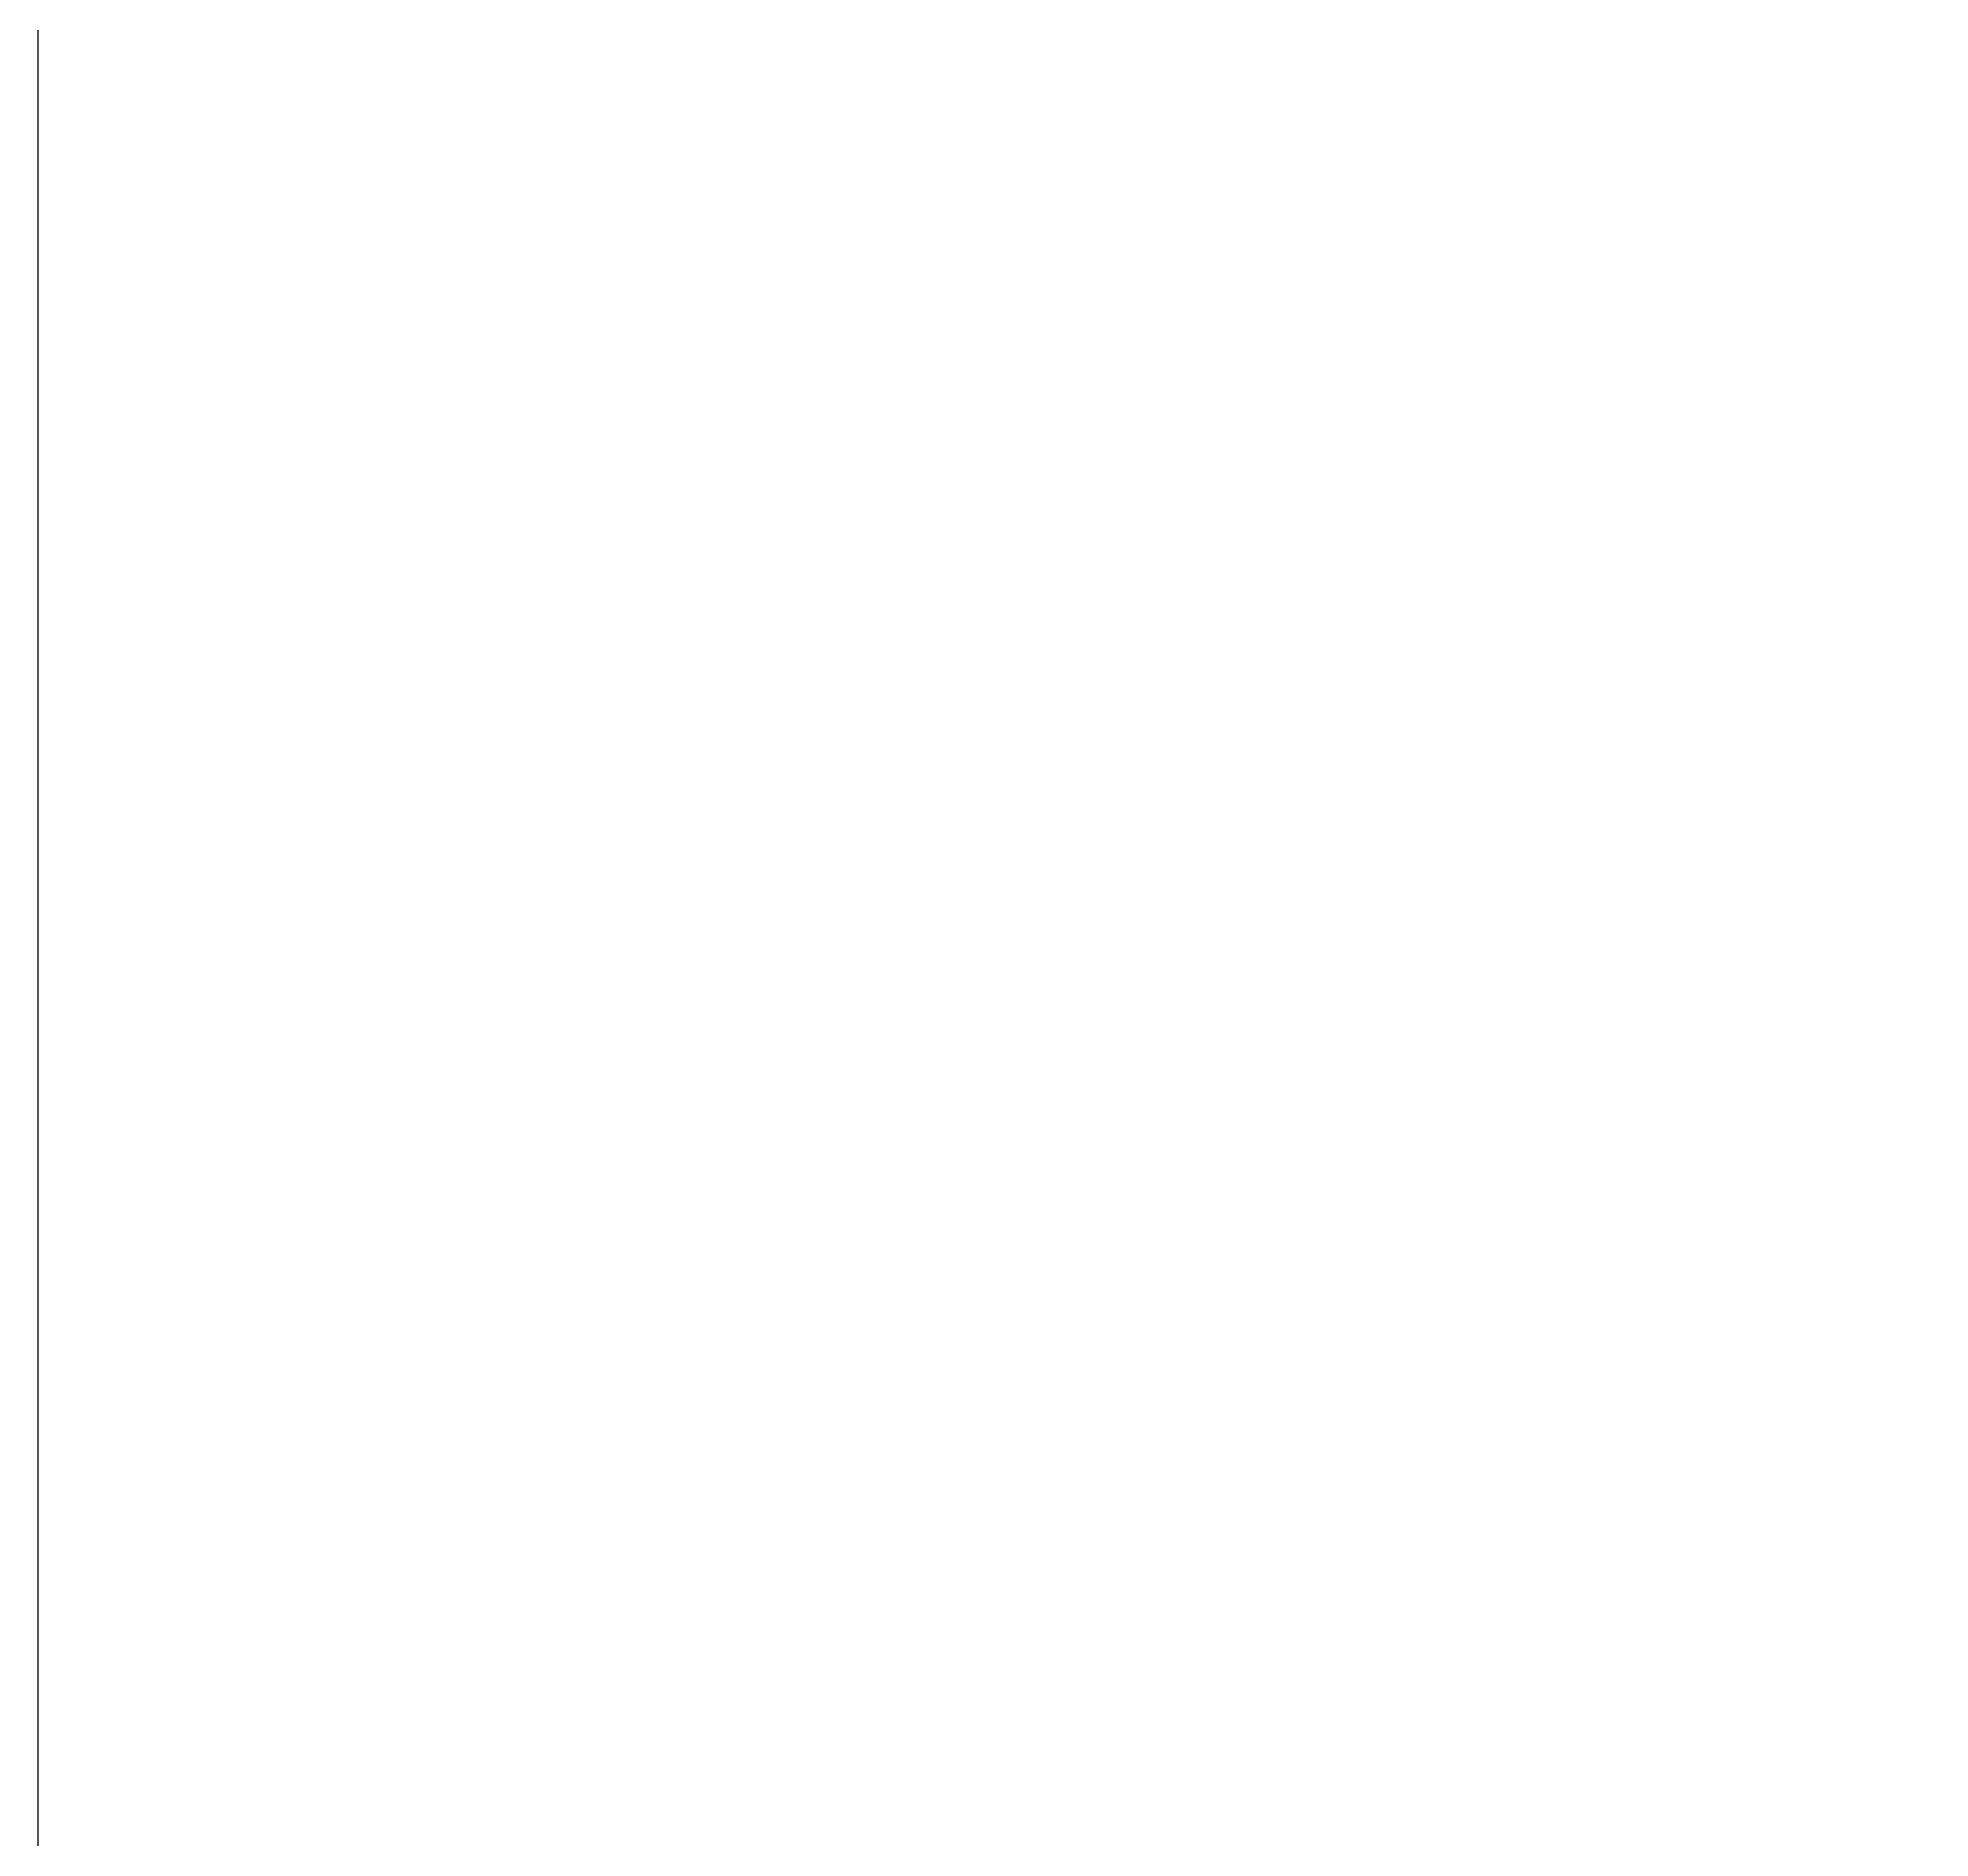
# Model space of a CAD drawing. Extents: x -85 to 175, y 0 to 304.
# Drawn here: x -85 to -24.9, y 94.7 to 151.9 of the extents above; entities that cross this region are included whole.
import ezdxf

# ---------------------------------------------------------------- set-up
doc = ezdxf.new("R2010")
doc.units = 0

# ---------------------------------------------------------------- blocks, each defined once
blk = doc.blocks.new('BoundingBox_-501')
at = {"layer": '1'}
blk.add_lwpolyline([(-85.003853, 62.927303), (156.023697, 62.927303), (156.023697, 303.954865), (-85.003853, 303.954865)], close=True, dxfattribs=at)

msp = doc.modelspace()

# ---------------------------------------------------------------- block references
at = {"layer": '1'}
msp.add_blockref('BoundingBox_-501', (0, 0), dxfattribs=at)

doc.saveas('drawing.dxf')
